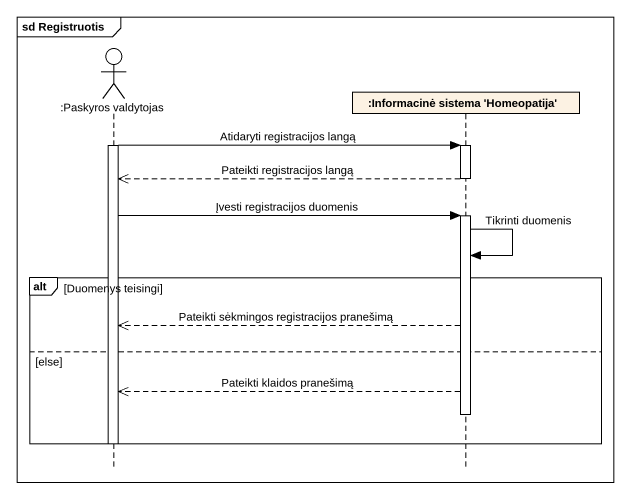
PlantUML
@startuml
mainframe sd Registruotis
hide footbox
actor ":Paskyros valdytojas" as Paskyros_valdytojas
participant ":Informacinė sistema 'Homeopatija'" as Informacinė_sistema

activate Paskyros_valdytojas
Paskyros_valdytojas -> Informacinė_sistema : Atidaryti registracijos langą
activate Informacinė_sistema
Informacinė_sistema -->> Paskyros_valdytojas : Pateikti registracijos langą
deactivate Informacinė_sistema
Paskyros_valdytojas -> Informacinė_sistema : Įvesti registracijos duomenis
activate Informacinė_sistema
Informacinė_sistema -> Informacinė_sistema : Tikrinti duomenis
alt Duomenys teisingi
  Informacinė_sistema -->> Paskyros_valdytojas : Pateikti sėkmingos registracijos pranešimą
else else
  Informacinė_sistema -->> Paskyros_valdytojas : Pateikti klaidos pranešimą
  deactivate Informacinė_sistema
end
deactivate Paskyros_valdytojas
@enduml
